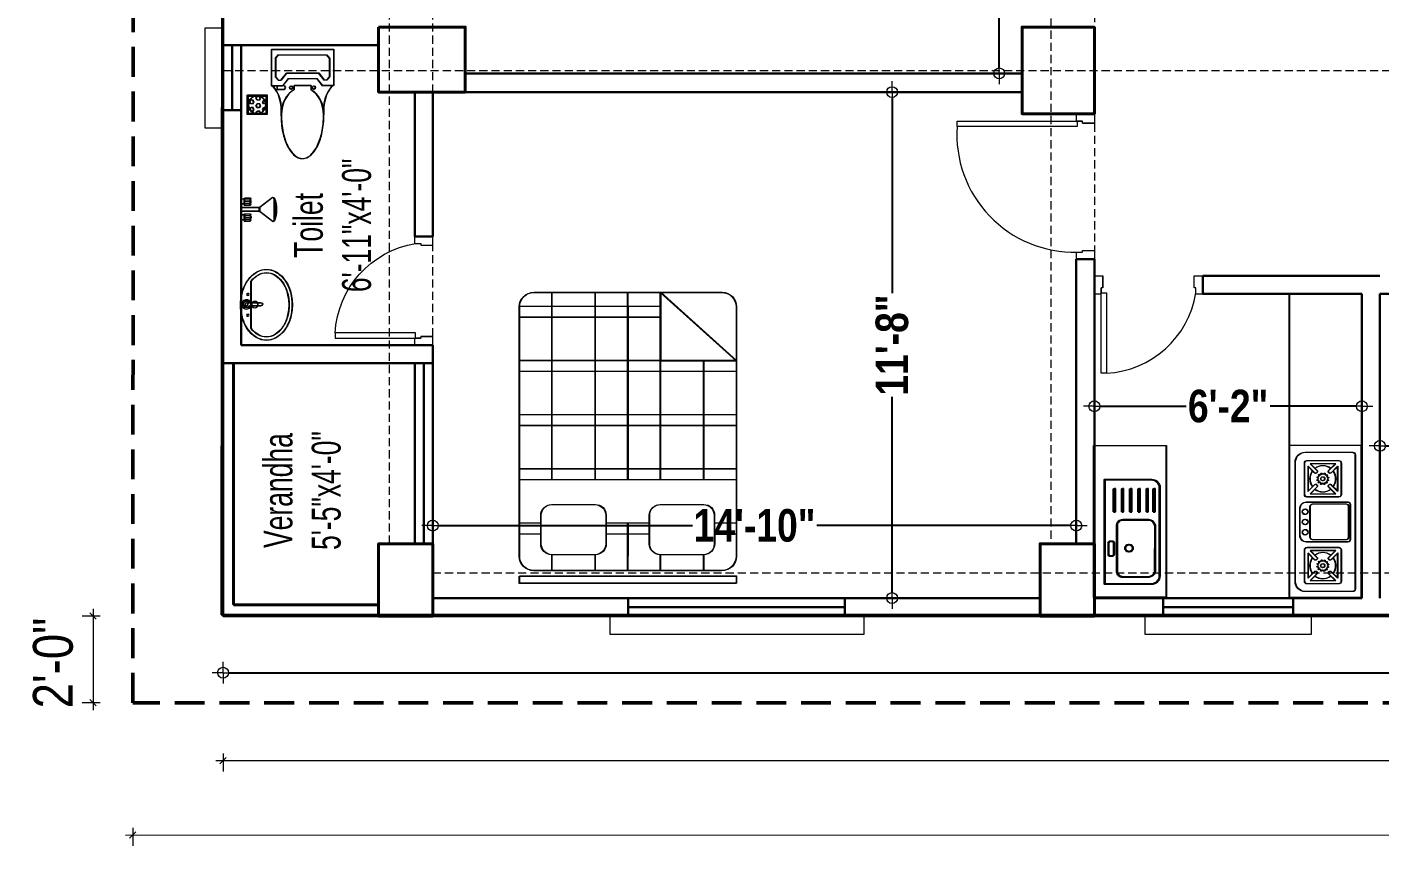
# Model space of a CAD drawing. Header units: inches. Extents: x 64086 to 138972, y -13497 to 16809.
# Drawn here: x 68301.2 to 68675.4, y -4769.5 to -4538.7 of the extents above; entities that cross this region are included whole.
import ezdxf

# ---------------------------------------------------------------- set-up
doc = ezdxf.new("R2010")
doc.units = ezdxf.units.IN
doc.header["$LTSCALE"] = 0.5
doc.header["$MEASUREMENT"] = 0
doc.header["$PDMODE"] = 2
doc.linetypes.add('DASHED', pattern=[0.75, 0.5, -0.25])
doc.layers.get('0').update_dxf_attribs({"lineweight": 13})
for name, color, linetype, lineweight in [('A-TOIL', 6, 'Continuous', 15), ('BEAM 2', 87, 'Continuous', 15), ('Boundary', 6, 'DASHED', 50), ('Column', 1, 'Continuous', 40), ('DIM', 5, 'Continuous', 13), ('DOOR', 30, 'Continuous', 20), ('e-tv+tel', 5, 'Continuous', 25), ('eq1', 113, 'Continuous', 25), ('f2', 94, 'Continuous', 25), ('fur', 42, 'Continuous', 15), ('FURNITUER', 45, 'Continuous', 15), ('P-BASIN1', 6, 'Continuous', 15), ('P-COMMODE', 6, 'Continuous', 15), ('P-FLOOR-DRAIN', 4, 'Continuous', 15), ('P-SHOWER', 7, 'Continuous', 15), ('railing', 30, 'Continuous', 15), ('Raling', 35, 'Continuous', 20), ('TEXT', 7, 'Continuous', 13), ('Text-2', 7, 'Continuous', 18), ('TEXT-IN', 7, 'Continuous', 15), ('WALL', 7, 'Continuous', 30), ('Wall_20', 253, 'Continuous', 20)]:
    doc.layers.add(name, color=color, linetype=linetype, lineweight=lineweight)
doc.layers.add('FURNITURE', color=157, linetype='Continuous')
doc.styles.add('1', font='ARIALN.TTF')
doc.styles.get("Standard").update_dxf_attribs({"font": 'ARIALNB.TTF'})
doc.styles.add('STYLE1', font='ARIALN.TTF', dxfattribs={"width": 0.8})
doc.dimstyles.new('Column Dim', dxfattribs={"dimtxt": 9, "dimasz": 1.5, "dimexe": 13.25, "dimexo": 11, "dimgap": 1, "dimtad": 0, "dimdec": 1, "dimzin": 0, "dimdsep": 46, "dimlunit": 4, "dimtxsty": 'Standard', "dimblk": 'DIM', "dimcen": 0, "dimse1": 1, "dimse2": 1, "dimclrd": 5, "dimclre": 5, "dimclrt": 7, "dimadec": 0, "dimazin": 0, "dimtfac": 1, "dimtdec": 1, "dimtofl": 0, "dimtmove": 2, "dimatfit": 3, "dimldrblk": 'DIM', "dimfxl": 1, "dimtolj": 1, "dimtzin": 0, "dimarcsym": 0})
doc.dimstyles.new('DIM-1-2', dxfattribs={"dimtxt": 8, "dimasz": 1.75, "dimexe": 3, "dimexo": 2, "dimgap": 3, "dimtad": 0, "dimdec": 0, "dimzin": 3, "dimdsep": 46, "dimlunit": 4, "dimtxsty": '1', "dimblk": 'OBLIQUE', "dimcen": 1, "dimdle": 2, "dimclrd": 256, "dimclre": 256, "dimclrt": 256, "dimadec": 0, "dimazin": 0, "dimtfac": 0.75, "dimtdec": 0, "dimtmove": 1, "dimatfit": 3, "dimldrblk": 'OBLIQUE', "dimfxl": 1, "dimtolj": 1, "dimtzin": 0, "dimlwd": -1, "dimlwe": -1, "dimarcsym": 0})
pattern_1 = [(225, (19362.28457, 30685.39488), (-0.0883883476, 0.0883883476), [])]

# ---------------------------------------------------------------- blocks, each defined once
blk = doc.blocks.new('toilet d')
at = {"layer": 'railing'}
for p, q in [((98951.72, -21113.88), (98951.72, -21091.64)), ((98951.72, -21091.64), (98953.15, -21091.64)), ((98953.15, -21091.64), (98953.15, -21113.88)), ((98925.06, -21118.64), (98925.06, -21113.64)), ((98927, -21113.64), (98925.06, -21113.64)), ((98926.96, -21113.88), (98926.96, -21115.31)), ((98926.96, -21113.88), (98926.96, -21115.31)), ((98926.96, -21115.31), (98927.44, -21115.31)), ((98927.44, -21115.31), (98927.44, -21118.64)), ((98927.44, -21115.31), (98927.44, -21118.64)), ((98953.15, -21113.88), (98951.72, -21113.88)), ((98952.68, -21115.31), (98952.68, -21118.64)), ((98952.68, -21118.64), (98952.68, -21115.31)), ((98952.68, -21115.31), (98953.15, -21115.31)), ((98955.06, -21113.64), (98953.15, -21113.64)), ((98953.15, -21113.88), (98953.15, -21115.31)), ((98953.15, -21115.31), (98953.15, -21113.88)), ((98955.06, -21113.64), (98955.06, -21118.64)), ((98927.44, -21118.64), (98925.06, -21118.64)), ((98955.06, -21118.64), (98952.68, -21118.64))]:
    blk.add_line(p, q, dxfattribs=at)
blk.add_arc((98953.17, -21118.15), 26.55, 93.112, 170.7406, dxfattribs=at)
blk = doc.blocks.new('_Oblique')
at = {"color": 0, "linetype": 'ByBlock', "lineweight": -2}
blk.add_line((-0.5, -0.5), (0.5, 0.5), dxfattribs=at)
blk = doc.blocks.new('*D495')
at = {"layer": 'Defpoints', "color": 0, "lineweight": 30, "ltscale": 3, "transparency": 16777216}
for p in [(68330.44, -4725.71), (69674.44, -4725.62), (69674.44, -4762.21)]:
    blk.add_point(p, dxfattribs=at)
at = {"layer": 'TEXT', "ltscale": 3, "transparency": 16777216}
for p, q in [((68328.44, -4762.3), (68980.86, -4762.26)), ((68330.44, -4760.3), (68330.45, -4765.3)), ((69676.44, -4762.21), (69024.03, -4762.25)), ((69674.44, -4760.21), (69674.45, -4765.21))]:
    blk.add_line(p, q, dxfattribs=at)
at = {"layer": 'TEXT', "ltscale": 3, "transparency": 16777216, "xscale": 1.75, "yscale": 1.75, "zscale": 1.75}
for p, rotation in [((68330.44, -4762.3), 180.0039345522628), ((69674.44, -4762.21), 0.003934552262808667)]:
    blk.add_blockref('_Oblique', p, dxfattribs=dict(at, rotation=rotation))
at = {"layer": 'TEXT', "ltscale": 3, "transparency": 16777216, "insert": (69002.44, -4762.26), "char_height": 11, "attachment_point": 5, "rotation": 0.0039, "style": '1'}
blk.add_mtext('\\A1;112\'-0"', dxfattribs=at)
blk = doc.blocks.new('*D496')
at = {"layer": 'Defpoints', "color": 0, "lineweight": 30, "ltscale": 3, "transparency": 16777216}
for p in [(68331.42, -4701.71), (68319.44, -4725.71), (68331.44, -4725.71)]:
    blk.add_point(p, dxfattribs=at)
at = {"layer": 'TEXT', "ltscale": 3, "transparency": 16777216}
for p, q in [((68319.44, -4699.71), (68319.44, -4727.71)), ((68321.44, -4701.71), (68316.44, -4701.71)), ((68321.44, -4725.71), (68316.44, -4725.71))]:
    blk.add_line(p, q, dxfattribs=at)
at = {"layer": 'TEXT', "ltscale": 3, "transparency": 16777216, "xscale": 1.75, "yscale": 1.75, "zscale": 1.75}
for p, rotation in [((68319.44, -4701.71), 90), ((68319.44, -4725.71), 270)]:
    blk.add_blockref('_Oblique', p, dxfattribs=dict(at, rotation=rotation))
at = {"layer": 'TEXT', "ltscale": 3, "transparency": 16777216, "insert": (68308.42, -4714.71), "char_height": 11, "attachment_point": 5, "rotation": 90, "style": '1'}
blk.add_mtext('\\A1;2\'-0"', dxfattribs=at)
blk = doc.blocks.new('*D498')
at = {"layer": 'Defpoints', "color": 0, "lineweight": 30, "ltscale": 3, "transparency": 16777216}
for p in [(69542.42, -4701.71), (68355.42, -4708.71), (69542.42, -4741.71)]:
    blk.add_point(p, dxfattribs=at)
at = {"layer": 'TEXT', "ltscale": 3, "transparency": 16777216}
for p, q in [((68355.42, -4739.71), (68355.42, -4744.71)), ((69542.42, -4739.71), (69542.42, -4744.71)), ((68353.42, -4741.71), (68926.91, -4741.71)), ((69544.42, -4741.71), (68970.93, -4741.71))]:
    blk.add_line(p, q, dxfattribs=at)
at = {"layer": 'TEXT', "ltscale": 3, "transparency": 16777216, "xscale": 1.75, "yscale": 1.75, "zscale": 1.75, "rotation": 180}
blk.add_blockref('_Oblique', (68355.42, -4741.71), dxfattribs=at)
at = {"layer": 'TEXT', "ltscale": 3, "transparency": 16777216, "xscale": 1.75, "yscale": 1.75, "zscale": 1.75}
blk.add_blockref('_Oblique', (69542.42, -4741.71), dxfattribs=at)
at = {"layer": 'TEXT', "ltscale": 3, "transparency": 16777216, "insert": (68948.92, -4741.71), "char_height": 11, "attachment_point": 5, "style": '1'}
blk.add_mtext('\\A1;98\'-11"', dxfattribs=at)
blk = doc.blocks.new('door-3')
at = {"layer": 'railing'}
for p, q in [((98873.42, -21113.88), (98873.42, -21080.69)), ((98873.42, -21080.69), (98874.85, -21080.69)), ((98874.85, -21080.69), (98874.85, -21113.88)), ((98836.75, -21118.64), (98836.75, -21113.64)), ((98838.65, -21113.64), (98836.75, -21113.64)), ((98838.66, -21113.88), (98838.66, -21115.31)), ((98838.66, -21113.88), (98838.66, -21115.31)), ((98838.66, -21115.31), (98839.13, -21115.31)), ((98839.13, -21115.31), (98839.13, -21118.64)), ((98839.13, -21115.31), (98839.13, -21118.64)), ((98874.85, -21113.88), (98873.42, -21113.88)), ((98874.37, -21115.31), (98874.37, -21118.64)), ((98874.37, -21118.64), (98874.37, -21115.31)), ((98874.37, -21115.31), (98874.85, -21115.31)), ((98876.75, -21113.64), (98874.85, -21113.64)), ((98874.85, -21113.88), (98874.85, -21115.31)), ((98874.85, -21115.31), (98874.85, -21113.88)), ((98876.75, -21113.64), (98876.75, -21118.64)), ((98839.13, -21118.64), (98836.75, -21118.64)), ((98876.75, -21118.64), (98874.37, -21118.64))]:
    blk.add_line(p, q, dxfattribs=at)
blk.add_arc((98871.12, -21113.08), 32.47, 85.9343, 181.4162, dxfattribs=at)
blk = doc.blocks.new('DIM')
at = {"layer": 'DIM'}
for q in [(-2, 0), (0, 2), (0, -2), (2, 0)]:
    blk.add_line((0, 0), q, dxfattribs=at)
blk.add_circle((0, 0), 1, dxfattribs=at)
blk = doc.blocks.new('*D502')
at = {"layer": 'Defpoints', "color": 0, "lineweight": 30, "ltscale": 15, "transparency": 16777216}
for p in [(68355.42, -4701.71), (69542.42, -4701.71), (68355.42, -4717.39)]:
    blk.add_point(p, dxfattribs=at)
at = {"layer": 'TEXT-IN', "color": 5, "lineweight": -2, "ltscale": 15, "transparency": 16777216}
for p, q in [((68356.92, -4717.39), (68931.48, -4717.39)), ((69540.92, -4717.39), (68966.35, -4717.39))]:
    blk.add_line(p, q, dxfattribs=at)
at = {"layer": 'TEXT-IN', "color": 5, "lineweight": -2, "ltscale": 15, "transparency": 16777216, "xscale": 1.5, "yscale": 1.5, "zscale": 1.5}
for p, rotation in [((68355.42, -4717.39), 180.0000125812999), ((69542.42, -4717.39), 1.258129992187662e-05)]:
    blk.add_blockref('DIM', p, dxfattribs=dict(at, rotation=rotation))
at = {"layer": 'TEXT-IN', "color": 7, "ltscale": 15, "transparency": 16777216, "insert": (68948.92, -4717.39), "char_height": 9, "attachment_point": 5, "rotation": 0}
blk.add_mtext('\\A1;98\'-11"', dxfattribs=at)
blk = doc.blocks.new('A$C3B0820DD')
at = {"layer": 'A-TOIL'}
for p, q in [((0, 26.47), (0, 17.65)), ((0, 26.47), (15.1, 26.47)), ((15.1, 26.47), (15.1, 17.65)), ((1.03, 24.26), (1.72, 25.14)), ((1.03, 24.26), (1.03, 19.85)), ((1.72, 25.14), (13.38, 25.14)), ((13.38, 25.14), (14.07, 24.26)), ((14.07, 24.26), (14.07, 19.85)), ((1.72, 18.97), (1.03, 19.85)), ((3.69, 20.73), (2.32, 18.97)), ((3.69, 20.73), (11.41, 20.73)), ((11.41, 20.73), (12.78, 18.97)), ((14.07, 19.85), (13.38, 18.97)), ((0, 17.65), (2.74, 17.65)), ((1.37, 17.65), (1.37, 16.76)), ((1.37, 16.76), (3.09, 16.76)), ((1.72, 18.97), (2.32, 18.97)), ((4.12, 19.41), (2.74, 17.65)), ((3.09, 17.65), (2.74, 17.65)), ((4.12, 19.41), (10.98, 19.41)), ((5.49, 17.65), (5.49, 16.65)), ((9.61, 17.65), (5.49, 17.65)), ((9.61, 17.65), (9.61, 16.65)), ((10.98, 19.41), (12.35, 17.65)), ((15.1, 17.65), (12.35, 17.65)), ((13.38, 18.97), (12.78, 18.97))]:
    blk.add_line(p, q, dxfattribs=at)
for centre, major_axis, start_param, end_param in [((-3.71, 11.66), (0, 7.94), 4.576272, 5.566047), ((7.55, 10.59), (0, 6.62), 0.411517, 1.570796), ((3.09, 17.2), (0, 0.441), 3.141593, 6.283185), ((4.8, 17.2), (0, 0.441), 4.712389, 10.995574), ((7.55, 10.59), (0, 6.62), -1.570796, -0.411517), ((10.29, 17.2), (0, 0.441), 4.712389, 10.995574), ((18.81, 11.66), (0, 7.94), 0.717138, 1.706913), ((15.53, 10.59), (0, 16.88), 1.570797, 1.824118), ((-0.44, 10.59), (0, 16.88), 4.459068, 4.712388), ((11.59, 9.28), (0, 11.65), 1.824118, 2.129396), ((3.5, 9.28), (0, 11.65), 4.153789, 4.459067), ((9.11, 7.28), (0, 7.88), 2.129396, 2.556312), ((7.55, 4.25), (0, 4.25), 2.556313, 3.141592), ((7.55, 4.25), (0, 4.25), 3.141593, 3.726873), ((5.99, 7.28), (0, 7.88), 3.726874, 4.153789)]:
    blk.add_ellipse(centre, major_axis=major_axis, ratio=0.777778, start_param=start_param, end_param=end_param, dxfattribs=at)
blk = doc.blocks.new('p-basin11')
at = {"lineweight": 13}
for p, q in [((-0.49, 4.45), (-0.49, 0.85)), ((0.5, 0.86), (0.5, 4.45)), ((-7.44, 1.49), (7.15, 1.49))]:
    blk.add_line(p, q, dxfattribs=at)
for centre, radius in [((-3.35, 0.44), 0.298), ((-0.08, 2.58), 0.99), ((0, 0), 0.495), ((3.06, 0.44), 0.298)]:
    blk.add_circle(centre, radius, dxfattribs=at)
for centre, radius, start, end in [((-1.18, 2.6), 11.33, 106.7647, 126.0274), ((-1.18, 2.6), 10.34, 106.7647, 126.0274), ((-1.18, 2.6), 10.34, 106.7647, 126.0274), ((-0.15, -0.85), 14.92, 90, 106.7647), ((-0.15, -0.85), 13.93, 90, 106.7647), ((-0.15, -0.85), 13.93, 90, 106.7647), ((-0.15, -0.85), 14.92, 73.2353, 90), ((-0.15, -0.85), 13.93, 73.2353, 90), ((-0.15, -0.85), 13.93, 73.2353, 90), ((0.89, 2.6), 10.34, 53.9726, 73.2353), ((0.89, 2.6), 10.34, 53.9726, 73.2353), ((0.89, 2.6), 11.33, 53.9726, 73.2353), ((-5.2, 6.16), 5.84, 150.3366, 180), ((-2.77, 4.78), 8.63, 126.0274, 150.3366), ((-5.2, 6.16), 4.85, 150.3366, 180), ((-5.2, 6.16), 4.85, 150.3366, 180), ((-2.77, 4.78), 7.64, 126.0274, 150.3366), ((-2.77, 4.78), 7.64, 126.0274, 150.3366), ((2.48, 4.78), 7.64, 29.6634, 53.9726), ((2.48, 4.78), 8.63, 29.6634, 53.9726), ((4.9, 6.16), 4.85, 0, 29.6634), ((4.9, 6.16), 4.85, 360, 29.6634), ((4.9, 6.16), 5.84, 0, 29.6634), ((-5.2, 6.16), 5.84, 180, 209.6634), ((-5.2, 6.16), 4.85, 180, 209.6634), ((0, 4.45), 0.495, 0, 180), ((4.9, 6.16), 4.85, 330.3366, 0), ((4.9, 6.16), 5.84, 330.3366, 0), ((-2.77, 7.54), 8.63, 209.6634, 233.9726), ((-2.77, 7.54), 7.64, 209.6634, 232.3), ((-1.18, 9.72), 11.33, 233.9726, 253.2353), ((0, 0), 1.48, 109.6514, 70.3603), ((0, 0), 0.99, 120.3431, 59.7554), ((0.89, 9.72), 11.33, 286.7647, 306.0274), ((2.48, 7.54), 7.64, 307.7, 330.3366), ((2.48, 7.54), 8.63, 306.0274, 330.3366), ((-0.15, 13.16), 14.92, 253.2353, 270), ((-0.15, 13.16), 14.92, 270, 286.7647)]:
    blk.add_arc(centre, radius, start, end, dxfattribs=at)
blk = doc.blocks.new('pp-sh')
at = {"ltscale": 0.01}
h = blk.add_hatch(dxfattribs=at)
h.set_pattern_fill('ANSI31', color=256, style=0)
h.set_pattern_definition(pattern_1)
h.paths.add_polyline_path([(18743.58, 25839.35), (18749.1, 25839.35, 0.199471)])
h = blk.add_hatch(dxfattribs=at)
h.set_pattern_fill('ANSI31', color=256, style=0)
h.set_pattern_definition(pattern_1)
h.paths.add_polyline_path([(18745.89, 25835.65), (18746.8, 25835.65, -0.163612), (18746.84, 25835.78), (18745.84, 25835.78, -0.163612)])
for p, q in [((18743.4, 25839), (18745.84, 25835.78)), ((18749.1, 25839.35), (18743.58, 25839.35)), ((18749.28, 25839), (18746.84, 25835.78)), ((18746.84, 25835.78), (18745.84, 25835.78)), ((18746.8, 25835.65), (18745.89, 25835.65)), ((18745.89, 25835.65), (18745.89, 25831.13)), ((18746.8, 25835.65), (18746.8, 25831.13)), ((18745.28, 25833.51), (18743.51, 25833.51)), ((18743.51, 25832.08), (18743.51, 25833.51)), ((18745.28, 25832.08), (18743.51, 25832.08)), ((18743.8, 25832.04), (18743.8, 25831.13)), ((18743.95, 25832.08), (18743.95, 25833.51)), ((18744.54, 25833.62), (18744.26, 25833.62)), ((18744.26, 25833.59), (18744.26, 25833.62)), ((18744.4, 25833.59), (18744.4, 25833.62)), ((18744.4, 25832.08), (18744.4, 25833.51)), ((18744.54, 25833.59), (18744.54, 25833.62)), ((18744.84, 25832.08), (18744.84, 25833.51)), ((18744.99, 25832.04), (18744.99, 25831.13)), ((18745.28, 25832.08), (18745.28, 25833.51)), ((18747.4, 25832.08), (18747.4, 25833.51)), ((18747.4, 25833.51), (18749.17, 25833.51)), ((18747.4, 25832.08), (18749.17, 25832.08)), ((18747.69, 25832.04), (18747.69, 25831.13)), ((18747.84, 25832.08), (18747.84, 25833.51)), ((18748.15, 25833.59), (18748.15, 25833.62)), ((18748.15, 25833.62), (18748.42, 25833.62)), ((18748.29, 25833.59), (18748.29, 25833.62)), ((18748.29, 25832.08), (18748.29, 25833.51)), ((18748.42, 25833.59), (18748.42, 25833.62)), ((18748.73, 25832.08), (18748.73, 25833.51)), ((18748.88, 25832.04), (18748.88, 25831.13)), ((18749.17, 25832.08), (18749.17, 25833.51)), ((18748.88, 25831.13), (18743.8, 25831.13)), ((18746.8, 25831.13), (18745.89, 25831.13))]:
    blk.add_line(p, q, dxfattribs=at)
for centre, radius, start, end in [((18743.58, 25839.13), 0.222, 90, 216.0286), ((18746.34, 25832.71), 7.19, 67.4384, 112.5616), ((18749.1, 25839.13), 0.222, 323.9714, 90), ((18745.67, 25835.65), 0.222, 0, 37.1678), ((18747.02, 25835.65), 0.222, 142.8322, 180), ((18743.73, 25832.87), 0.68, 70.9882, 109.0118), ((18743.73, 25832.72), 0.68, 250.9882, 289.0118), ((18743.73, 25833.55), 0, 152.3346, 180), ((18744.4, 25832.37), 1.22, 68.7379, 111.2621), ((18744.18, 25832.87), 0.68, 70.9882, 109.0118), ((18744.18, 25832.72), 0.68, 250.9882, 289.0118), ((18744.62, 25832.87), 0.68, 70.9882, 109.0118), ((18744.62, 25832.72), 0.68, 250.9882, 289.0118), ((18745.06, 25832.87), 0.68, 70.9882, 109.0118), ((18745.06, 25832.72), 0.68, 250.9882, 289.0118), ((18747.62, 25832.87), 0.68, 70.9882, 109.0118), ((18747.62, 25832.72), 0.68, 250.9882, 289.0118), ((18748.29, 25832.37), 1.22, 68.7379, 111.2621), ((18748.06, 25832.87), 0.68, 70.9882, 109.0118), ((18748.06, 25832.72), 0.68, 250.9882, 289.0118), ((18748.51, 25832.87), 0.68, 70.9882, 109.0118), ((18748.51, 25832.72), 0.68, 250.9882, 289.0118), ((18748.95, 25832.87), 0.68, 70.9882, 109.0118), ((18748.95, 25832.72), 0.68, 250.9882, 289.0118), ((18748.95, 25833.55), 0, 0, 27.6654)]:
    blk.add_arc(centre, radius, start, end, dxfattribs=at)
blk = doc.blocks.new('*X21')
at = {"color": 0}
for p, q in [((348.86, 2156.4), (349.37, 2156.4)), ((349.22, 2157.49), (349.37, 2157.49)), ((349.37, 2156.4), (349.69, 2156.94)), ((349.69, 2156.94), (349.37, 2157.49)), ((350.31, 2158.03), (350.62, 2158.57)), ((350.62, 2157.49), (350.31, 2158.03)), ((350.31, 2155.86), (350.62, 2156.4)), ((350.62, 2155.32), (350.31, 2155.86)), ((350.62, 2158.57), (351.25, 2158.57)), ((350.62, 2157.49), (351.25, 2157.49)), ((350.62, 2156.4), (351.25, 2156.4)), ((351.56, 2158.03), (351.25, 2158.57)), ((351.25, 2157.49), (351.56, 2158.03)), ((351.56, 2155.86), (351.25, 2156.4)), ((351.25, 2155.32), (351.56, 2155.86)), ((352.19, 2156.94), (352.5, 2157.49)), ((352.5, 2156.4), (352.19, 2156.94)), ((352.5, 2157.49), (353.12, 2157.49)), ((352.5, 2156.4), (353.12, 2156.4)), ((353.12, 2156.4), (353.44, 2156.94)), ((353.44, 2156.94), (353.12, 2157.49)), ((349, 2155.32), (349.37, 2155.32)), ((349.69, 2154.78), (349.37, 2155.32)), ((349.51, 2154.48), (349.69, 2154.78)), ((350.41, 2153.86), (350.62, 2154.24)), ((350.62, 2155.32), (351.25, 2155.32)), ((350.62, 2154.24), (351.25, 2154.24)), ((351.56, 2153.7), (351.25, 2154.24)), ((351.56, 2153.69), (351.56, 2153.7)), ((352.19, 2154.78), (352.5, 2155.32)), ((352.5, 2154.24), (352.19, 2154.78)), ((352.5, 2155.32), (353.12, 2155.32)), ((352.5, 2154.24), (352.92, 2154.24)), ((353.43, 2154.79), (353.12, 2155.32))]:
    blk.add_line(p, q, dxfattribs=at)
blk = doc.blocks.new('P-FLOOR')
at = {"layer": 'P-FLOOR-DRAIN'}
for points in [[(-2.08, 5.48), (-2.08, 0.98), (2.42, 0.98), (2.42, 5.48)], [(-1.85, 5.25), (-1.85, 1.2), (2.2, 1.2), (2.2, 5.25)]]:
    blk.add_lwpolyline(points, close=True, dxfattribs=at)
blk.add_circle((0.17, 3.23), 2.02, dxfattribs=at)
at = {"layer": 'P-FLOOR-DRAIN', "xscale": 0.8, "yscale": 0.8, "zscale": 0.8, "rotation": 270}
blk.add_blockref('*X21', (-1724.74, 284.25), dxfattribs=at)
blk = doc.blocks.new('BURNER')
at = {"layer": 'fur'}
for points in [[(-21, -15), (-21, -0.75, -0.414214), (-20.25, 0), (20.25, 0, -0.414214), (21, -0.75), (21, -15, -0.414214), (18, -18), (-18, -18, -0.414214)], [(-5.9, -2.13), (-5.9, -14.72, 0.414214), (-3.9, -16.72), (3.94, -16.72, 0.414214), (5.94, -14.72), (5.94, -2.13, 0.414214), (5.19, -1.38), (-5.15, -1.38, 0.414214)], [(-5.32, -2.63), (-5.32, -12.88, 0.414214), (-4.57, -13.63), (4.53, -13.63, 0.414214), (5.28, -12.88), (5.28, -2.63, 0.414214), (4.53, -1.88), (-4.57, -1.88, 0.414214)], [(-18.5, -14.47), (-18.5, -4.97, -0.414214), (-17.75, -4.22), (-8.25, -4.22, -0.414214), (-7.5, -4.97), (-7.5, -14.47, -0.414214), (-8.25, -15.22), (-17.75, -15.22, -0.414214)], [(-17.5, -5.93), (-17.5, -13.51), (-15.47, -11.48, -0.414214), (-14.91, -11.48), (-14.76, -11.62, -0.414214), (-14.76, -12.19), (-16.79, -14.22), (-9.21, -14.22), (-11.24, -12.19, -0.414214), (-11.24, -11.62), (-11.1, -11.48, -0.414214), (-10.53, -11.48), (-8.5, -13.51), (-8.5, -5.93), (-10.53, -7.96, -0.414214), (-11.1, -7.96), (-11.24, -7.81, -0.414214), (-11.24, -7.25), (-9.21, -5.22), (-16.79, -5.22), (-14.76, -7.25, -0.414214), (-14.76, -7.81), (-14.91, -7.96, -0.414214), (-15.47, -7.96)], [(-13.5, -8.05, -0.029973), (-13.29, -8, 0.921201), (-12.6, -8.03, -0.029973), (-12.4, -8.09, 0.921201), (-11.8, -8.46, -0.029973), (-11.66, -8.61, 0.921201), (-11.33, -9.22, -0.029973), (-11.29, -9.43, 0.921201), (-11.31, -10.12, -0.029973), (-11.37, -10.32, 0.921201), (-11.74, -10.91, -0.029973), (-11.89, -11.06, 0.921201), (-12.51, -11.39, -0.029973), (-12.71, -11.43, 0.921201), (-13.4, -11.41, -0.029973), (-13.6, -11.35, 0.921201), (-14.2, -10.98, -0.029973), (-14.34, -10.83, 0.921201), (-14.67, -10.21, -0.029973), (-14.71, -10.01, 0.921201), (-14.69, -9.31, -0.029973), (-14.63, -9.11, 0.921201), (-14.26, -8.52, -0.029973), (-14.11, -8.38, 0.921201)], [(7.67, -14.47), (7.67, -4.97, -0.414214), (8.42, -4.22), (17.92, -4.22, -0.414214), (18.67, -4.97), (18.67, -14.47, -0.414214), (17.92, -15.22), (8.42, -15.22, -0.414214)], [(8.67, -5.93), (8.67, -13.51), (10.7, -11.48, -0.414214), (11.26, -11.48), (11.4, -11.62, -0.414214), (11.4, -12.19), (9.37, -14.22), (16.96, -14.22), (14.93, -12.19, -0.414214), (14.93, -11.62), (15.07, -11.48, -0.414214), (15.64, -11.48), (17.67, -13.51), (17.67, -5.93), (15.64, -7.96, -0.414214), (15.07, -7.96), (14.93, -7.81, -0.414214), (14.93, -7.25), (16.96, -5.22), (9.37, -5.22), (11.4, -7.25, -0.414214), (11.4, -7.81), (11.26, -7.96, -0.414214), (10.7, -7.96)], [(12.67, -8.05, -0.029973), (12.87, -8, 0.921201), (13.57, -8.03, -0.029973), (13.77, -8.09, 0.921201), (14.36, -8.46, -0.029973), (14.51, -8.61, 0.921201), (14.83, -9.22, -0.029973), (14.88, -9.43, 0.921201), (14.86, -10.12, -0.029973), (14.8, -10.32, 0.921201), (14.43, -10.91, -0.029973), (14.28, -11.06, 0.921201), (13.66, -11.39, -0.029973), (13.46, -11.43, 0.921201), (12.76, -11.41, -0.029973), (12.56, -11.35, 0.921201), (11.97, -10.98, -0.029973), (11.83, -10.83, 0.921201), (11.5, -10.21, -0.029973), (11.45, -10.01, 0.921201), (11.48, -9.31, -0.029973), (11.54, -9.11, 0.921201), (11.91, -8.52, -0.029973), (12.06, -8.38, 0.921201)]]:
    blk.add_lwpolyline(points, format="xyb", close=True, dxfattribs=at)
for centre, radius in [((-13.01, -9.75), 0.597), ((13.19, -9.75), 0.597), ((-3.07, -15.05), 0.834), ((0.02, -15.05), 0.834), ((3.11, -15.05), 0.834)]:
    blk.add_circle(centre, radius, dxfattribs=at)
for centre, start, end in [((-13, -9.72), 142.3105, 217.6895), ((-13, -9.72), 52.3105, 127.6895), ((-13, -9.72), 322.3105, 37.6895), ((13.17, -9.72), 142.3105, 217.6895), ((13.17, -9.72), 52.3105, 127.6895), ((13.17, -9.72), 322.3105, 37.6895), ((-13, -9.72), 232.3105, 307.6895), ((13.17, -9.72), 232.3105, 307.6895)]:
    blk.add_arc(centre, 3.93, start, end, dxfattribs=at)
blk = doc.blocks.new('RFG')
at = {"layer": 'eq1'}
for p, q in [((58975.63, -1234.82), (58975.16, -1234.82)), ((58978, -1234.82), (58977.52, -1234.82)), ((58980.84, -1234.82), (58980.36, -1234.82)), ((58983.67, -1234.82), (58983.2, -1234.82)), ((58986.51, -1234.82), (58986.04, -1234.82)), ((58989.35, -1234.82), (58988.88, -1234.82)), ((58975.63, -1242.84), (58975.16, -1242.84)), ((58978, -1242.84), (58977.52, -1242.84)), ((58980.84, -1242.84), (58980.36, -1242.84)), ((58983.67, -1242.84), (58983.2, -1242.84)), ((58986.51, -1242.84), (58986.04, -1242.84)), ((58989.35, -1242.84), (58988.88, -1242.84))]:
    blk.add_line(p, q, dxfattribs=at)
for points in [[(58976.37, -1209.78), (58992.47, -1209.78), (58992.45, -1245.97), (58976.37, -1245.97, -0.414214), (58973.53, -1243.14), (58973.53, -1212.62, -0.414214)], [(58988.15, -1221.65), (58988.15, -1230.22, -0.414214), (58986.26, -1232.11), (58977.49, -1232.11, -0.414214), (58975.12, -1229.74), (58975.12, -1214.61, -0.414214), (58977.49, -1212.24), (58986.26, -1212.24, -0.414214), (58988.15, -1214.13)], [(58990.06, -1219.46), (58990.42, -1219.46, -0.414214), (58991.13, -1220.17), (58991.13, -1223.99, -0.414214), (58990.42, -1224.7), (58990.06, -1224.7, -0.414214), (58989.35, -1223.99), (58989.35, -1220.17, -0.414214)]]:
    blk.add_lwpolyline(points, format="xyb", close=True, dxfattribs=at)
for points in [[(58975.16, -1234.82), (58975.16, -1242.84)], [(58975.63, -1234.82), (58975.63, -1242.84)], [(58977.52, -1234.82), (58977.52, -1242.84)], [(58978, -1234.82), (58978, -1242.84)], [(58980.36, -1234.82), (58980.36, -1242.84)], [(58980.84, -1234.82), (58980.84, -1242.84)], [(58983.2, -1234.82), (58983.2, -1242.84)], [(58983.67, -1234.82), (58983.67, -1242.84)], [(58986.04, -1234.82), (58986.04, -1242.84)], [(58986.51, -1234.82), (58986.51, -1242.84)], [(58988.88, -1234.82), (58988.88, -1242.84)], [(58989.35, -1234.82), (58989.35, -1242.84)]]:
    blk.add_lwpolyline(points, dxfattribs=at)
blk.add_circle((58984.09, -1222.25), 1.28, dxfattribs=at)
blk = doc.blocks.new('lilklkl')
at = {"color": 23}
for p, q in [((19201.27, -4998.29), (19141.27, -4998.29)), ((19141.27, -4998.29), (19141.27, -5000.29)), ((19201.27, -5000.29), (19201.27, -4998.29)), ((19141.27, -5000.29), (19201.27, -5000.29)), ((19167.27, -5001.79), (19145.27, -5001.79)), ((19197.27, -5001.79), (19162.27, -5001.79)), ((19171.27, -5001.79), (19171.27, -5014.9)), ((19141.27, -5005.79), (19141.27, -5074.79)), ((19171.27, -5014.9), (19171.27, -5005.79)), ((19201.27, -5074.79), (19201.27, -5005.79)), ((19171.27, -5074.79), (19171.27, -5026.9)), ((19171.27, -5026.9), (19171.27, -5078.79)), ((19145.27, -5078.79), (19175.27, -5078.79)), ((19175.27, -5078.79), (19197.27, -5078.79))]:
    blk.add_line(p, q, dxfattribs=at)
at = {"color": 33}
for p, q in [((19150.27, -5001.79), (19150.27, -5006.19)), ((19162.27, -5001.79), (19162.27, -5006.19)), ((19180.27, -5001.79), (19180.27, -5006.19)), ((19192.27, -5001.79), (19192.27, -5006.19)), ((19147.23, -5011.9), (19141.27, -5011.9)), ((19171.27, -5011.9), (19165.21, -5011.9)), ((19177.23, -5011.9), (19171.27, -5011.9)), ((19201.27, -5011.9), (19195.21, -5011.9)), ((19147.24, -5014.9), (19141.27, -5014.9)), ((19171.27, -5014.9), (19165.2, -5014.9)), ((19177.24, -5014.9), (19171.27, -5014.9)), ((19201.27, -5014.9), (19195.2, -5014.9)), ((19171.27, -5026.9), (19141.27, -5026.9)), ((19150.27, -5026.9), (19150.27, -5078.79)), ((19162.27, -5026.9), (19162.27, -5078.79)), ((19201.27, -5026.9), (19171.27, -5026.9)), ((19180.27, -5026.9), (19180.27, -5078.79)), ((19192.27, -5026.9), (19192.27, -5059.9)), ((19171.27, -5029.9), (19141.27, -5029.9)), ((19201.27, -5029.9), (19171.27, -5029.9)), ((19171.27, -5041.9), (19141.27, -5041.9)), ((19201.27, -5041.9), (19171.27, -5041.9)), ((19171.27, -5044.9), (19141.27, -5044.9)), ((19201.27, -5044.9), (19171.27, -5044.9)), ((19171.27, -5056.9), (19141.27, -5056.9)), ((19201.27, -5056.9), (19171.27, -5056.9)), ((19171.27, -5059.9), (19141.27, -5059.9)), ((19201.27, -5059.9), (19171.27, -5059.9)), ((19171.27, -5071.9), (19141.27, -5071.9)), ((19180.27, -5071.9), (19171.27, -5071.9)), ((19171.27, -5074.9), (19141.27, -5074.9)), ((19180.27, -5074.9), (19171.27, -5074.9))]:
    blk.add_line(p, q, dxfattribs=at)
at = {"color": 40}
for p, q in [((19162.21, -5006.19), (19150.23, -5006.19)), ((19192.21, -5006.19), (19180.23, -5006.19)), ((19147.23, -5009.2), (19147.24, -5017.1)), ((19165.2, -5017.09), (19165.21, -5009.2)), ((19177.23, -5009.2), (19177.24, -5017.1)), ((19195.2, -5017.09), (19195.21, -5009.2)), ((19150.24, -5020.09), (19162.2, -5020.09)), ((19180.24, -5020.09), (19192.2, -5020.09))]:
    blk.add_line(p, q, dxfattribs=at)
at = {"color": 23}
for centre, start, end in [((19145.27, -5005.79), 90, 180), ((19197.27, -5005.79), 0, 90), ((19145.27, -5074.79), 180, 270), ((19197.27, -5074.79), 270, 0)]:
    blk.add_arc(centre, 4, start, end, dxfattribs=at)
at = {"color": 40}
for centre, start, end in [((19150.23, -5009.19), 90, 180.1414), ((19162.21, -5009.19), 359.8975, 90), ((19180.23, -5009.19), 90, 180.1414), ((19192.21, -5009.19), 359.8975, 90), ((19150.24, -5017.09), 180.1414, 270), ((19162.2, -5017.09), 270, 359.8975), ((19180.24, -5017.09), 180.1414, 270), ((19192.2, -5017.09), 270, 359.8975)]:
    blk.add_arc(centre, 3, start, end, dxfattribs=at)
at = {"layer": 'DOOR'}
for p, q in [((19201.27, -5059.9), (19180.27, -5078.79)), ((19180.27, -5078.79), (19180.27, -5059.9)), ((19180.27, -5059.9), (19201.27, -5059.9))]:
    blk.add_line(p, q, dxfattribs=at)
blk = doc.blocks.new('A$C32C23EB6')
at = {"layer": 'fur'}
blk.add_blockref('lilklkl', (-19141.27, 5078.79), dxfattribs=at)
blk = doc.blocks.new('*D510')
at = {"layer": 'Defpoints', "color": 0, "lineweight": 30, "ltscale": 15, "transparency": 16777216}
for p in [(68675.41, -4652.12), (68723.41, -4652.12), (68723.41, -4654.62)]:
    blk.add_point(p, dxfattribs=at)
at = {"layer": 'FURNITUER', "color": 5, "lineweight": -2, "ltscale": 15, "transparency": 16777216}
for p, q in [((68676.91, -4654.62), (68694.63, -4654.62)), ((68721.91, -4654.62), (68704.18, -4654.62))]:
    blk.add_line(p, q, dxfattribs=at)
at = {"layer": 'FURNITUER', "color": 5, "lineweight": -2, "ltscale": 15, "transparency": 16777216, "xscale": 1.5, "yscale": 1.5, "zscale": 1.5, "rotation": 180}
blk.add_blockref('DIM', (68675.41, -4654.62), dxfattribs=at)
at = {"layer": 'FURNITUER', "color": 5, "lineweight": -2, "ltscale": 15, "transparency": 16777216, "xscale": 1.5, "yscale": 1.5, "zscale": 1.5}
blk.add_blockref('DIM', (68723.41, -4654.62), dxfattribs=at)
at = {"layer": 'FURNITUER', "color": 7, "lineweight": 30, "ltscale": 15, "transparency": 16777216, "insert": (68699.41, -4654.62), "char_height": 9, "attachment_point": 5}
blk.add_mtext("\\A1;4'", dxfattribs=at)
blk = doc.blocks.new('*D512')
at = {"layer": 'Defpoints', "color": 0, "lineweight": 30, "ltscale": 15, "transparency": 16777216}
for p in [(68596.42, -4643.64), (68670.41, -4643.64), (68670.41, -4643.64)]:
    blk.add_point(p, dxfattribs=at)
at = {"layer": 'FURNITUER', "color": 5, "lineweight": -2, "ltscale": 15, "transparency": 16777216}
for p, q in [((68597.92, -4643.64), (68621.77, -4643.64)), ((68668.91, -4643.64), (68645.06, -4643.64))]:
    blk.add_line(p, q, dxfattribs=at)
at = {"layer": 'FURNITUER', "color": 5, "lineweight": -2, "ltscale": 15, "transparency": 16777216, "xscale": 1.5, "yscale": 1.5, "zscale": 1.5, "rotation": 180}
blk.add_blockref('DIM', (68596.42, -4643.64), dxfattribs=at)
at = {"layer": 'FURNITUER', "color": 5, "lineweight": -2, "ltscale": 15, "transparency": 16777216, "xscale": 1.5, "yscale": 1.5, "zscale": 1.5}
blk.add_blockref('DIM', (68670.41, -4643.64), dxfattribs=at)
at = {"layer": 'FURNITUER', "color": 7, "lineweight": 30, "ltscale": 15, "transparency": 16777216, "insert": (68633.41, -4643.64), "char_height": 9, "attachment_point": 5}
blk.add_mtext('\\A1;6\'-2"', dxfattribs=at)
blk = doc.blocks.new('*D513')
at = {"layer": 'Defpoints', "color": 0, "lineweight": 30, "ltscale": 15, "transparency": 16777216}
for p in [(68531.86, -4556.71), (68531.86, -4696.71), (68540.47, -4696.71)]:
    blk.add_point(p, dxfattribs=at)
at = {"layer": 'FURNITUER', "color": 5, "lineweight": -2, "ltscale": 15, "transparency": 16777216}
for p, q in [((68540.47, -4558.21), (68540.47, -4612.39)), ((68540.47, -4695.21), (68540.47, -4641.03))]:
    blk.add_line(p, q, dxfattribs=at)
at = {"layer": 'FURNITUER', "color": 5, "lineweight": -2, "ltscale": 15, "transparency": 16777216, "xscale": 1.5, "yscale": 1.5, "zscale": 1.5}
for p, rotation in [((68540.47, -4556.71), 90), ((68540.47, -4696.71), 270)]:
    blk.add_blockref('DIM', p, dxfattribs=dict(at, rotation=rotation))
at = {"layer": 'FURNITUER', "color": 7, "lineweight": 30, "ltscale": 15, "transparency": 16777216, "insert": (68540.47, -4626.71), "char_height": 9, "attachment_point": 5, "rotation": 90}
blk.add_mtext('\\A1;11\'-8"', dxfattribs=at)
blk = doc.blocks.new('*D514')
at = {"layer": 'Defpoints', "color": 0, "lineweight": 30, "ltscale": 15, "transparency": 16777216}
for p in [(68591.42, -4676.67), (68413.42, -4681.71), (68591.42, -4681.71)]:
    blk.add_point(p, dxfattribs=at)
at = {"layer": 'FURNITUER', "color": 5, "lineweight": -2, "ltscale": 15, "transparency": 16777216}
for p, q in [((68414.92, -4676.67), (68485.23, -4676.67)), ((68589.92, -4676.67), (68519.61, -4676.67))]:
    blk.add_line(p, q, dxfattribs=at)
at = {"layer": 'FURNITUER', "color": 5, "lineweight": -2, "ltscale": 15, "transparency": 16777216, "xscale": 1.5, "yscale": 1.5, "zscale": 1.5, "rotation": 180}
blk.add_blockref('DIM', (68413.42, -4676.67), dxfattribs=at)
at = {"layer": 'FURNITUER', "color": 5, "lineweight": -2, "ltscale": 15, "transparency": 16777216, "xscale": 1.5, "yscale": 1.5, "zscale": 1.5}
blk.add_blockref('DIM', (68591.42, -4676.67), dxfattribs=at)
at = {"layer": 'FURNITUER', "color": 7, "lineweight": 30, "ltscale": 15, "transparency": 16777216, "insert": (68502.42, -4676.67), "char_height": 9, "attachment_point": 5}
blk.add_mtext('\\A1;14\'-10"', dxfattribs=at)
blk = doc.blocks.new('*D545')
at = {"layer": 'Defpoints', "color": 0, "lineweight": 30, "ltscale": 15, "transparency": 16777216}
for p in [(68571.81, -4429.02), (68570.09, -4551.54), (68571.81, -4551.54)]:
    blk.add_point(p, dxfattribs=at)
at = {"layer": 'FURNITUER', "color": 5, "lineweight": -2, "ltscale": 15, "transparency": 16777216}
for p, q in [((68570.09, -4430.52), (68570.09, -4473.23)), ((68570.09, -4550.04), (68570.09, -4507.34))]:
    blk.add_line(p, q, dxfattribs=at)
at = {"layer": 'FURNITUER', "color": 5, "lineweight": -2, "ltscale": 15, "transparency": 16777216, "xscale": 1.5, "yscale": 1.5, "zscale": 1.5}
for p, rotation in [((68570.09, -4429.02), 90), ((68570.09, -4551.54), 270)]:
    blk.add_blockref('DIM', p, dxfattribs=dict(at, rotation=rotation))
at = {"layer": 'FURNITUER', "color": 7, "lineweight": 30, "ltscale": 15, "transparency": 16777216, "insert": (68570.09, -4490.28), "char_height": 9, "attachment_point": 5, "rotation": 90}
blk.add_mtext('\\A1;10\'-2{\\H1x;\\S1/2;}"', dxfattribs=at)

msp = doc.modelspace()

# ---------------------------------------------------------------- linework, layer by layer
at = {"layer": 'BEAM 2', "linetype": 'DASHED', "ltscale": 9}
for p, q in [((68584.42, -4161.68), (68584.42, -4681.7)), ((68401.42, -4681.7), (68401.42, -4180.69)), ((68413.42, -4681.7), (68413.42, -4180.69)), ((68596.42, -4180.69), (68596.42, -4600.52)), ((68355.42, -4550.7), (69530.42, -4550.7)), ((68413.42, -4689.7), (68868.41, -4689.7)), ((68413.42, -4701.7), (68868.41, -4701.7))]:
    msp.add_line(p, q, dxfattribs=at)
at = {"layer": 'Boundary'}
msp.add_line((68360.42, -4631.71), (68360.42, -4631.71), dxfattribs=at)
at = {"layer": 'Boundary', "color": 1, "ltscale": 33}
msp.add_lwpolyline([(69530.85, -4120.63), (69674.44, -4725.62), (68330.44, -4725.71), (68330.85, -4121.71), (69530.85, -4120.63)], dxfattribs=at)
at = {"layer": 'Column'}
for points in [[(68398.42, -4538.71), (68398.42, -4556.71), (68422.42, -4556.71), (68422.42, -4538.71)], [(68398.42, -4538.71), (68398.42, -4556.71), (68422.42, -4556.71), (68422.42, -4538.71)], [(68398.42, -4538.71), (68398.42, -4556.71), (68422.42, -4556.71), (68422.42, -4538.71)], [(68596.42, -4538.71), (68576.42, -4538.71), (68576.42, -4562.71), (68596.42, -4562.71)], [(68413.42, -4681.71), (68398.42, -4681.71), (68398.42, -4701.71), (68413.42, -4701.71)], [(68596.42, -4681.71), (68581.42, -4681.71), (68581.42, -4701.71), (68596.42, -4701.71)]]:
    msp.add_lwpolyline(points, close=True, dxfattribs=at)
at = {"layer": 'e-tv+tel', "lineweight": 30}
for p, q in [((68355.43, -4543.71), (68355.42, -4561.71)), ((68357.93, -4543.71), (68357.92, -4561.71)), ((68360.43, -4543.71), (68360.42, -4561.71)), ((68408.42, -4631.71), (68408.42, -4681.71)), ((68410.92, -4631.71), (68410.92, -4681.71)), ((68413.42, -4631.71), (68413.42, -4681.71)), ((68467.42, -4696.71), (68527.42, -4696.71)), ((68467.42, -4699.21), (68527.42, -4699.21)), ((68615.41, -4696.71), (68651.41, -4696.71)), ((68615.41, -4699.21), (68651.41, -4699.21)), ((68467.42, -4701.71), (68527.42, -4701.71)), ((68615.41, -4701.71), (68651.41, -4701.71))]:
    msp.add_line(p, q, dxfattribs=at)
at = {"layer": 'FURNITUER', "lineweight": 30, "ltscale": 15}
msp.add_lwpolyline([(68355.19, -4420.35), (68446.75, -4420.37), (68446.75, -4426.05), (68593.45, -4426.05), (68593.45, -4426.95), (68596.22, -4426.95), (68865.4, -4426.95), (68865.4, -4472.89), (68868.2, -4472.89), (68868, -4701.33), (68355.01, -4701.33), (68355.22, -4420.35)], dxfattribs=at)
at = {"layer": 'Raling'}
for p, q in [((68650.2, -4612.35), (68650.2, -4696.54)), ((68650.35, -4612.32), (68650.35, -4696.5))]:
    msp.add_line(p, q, dxfattribs=at)
at = {"layer": 'Raling', "lineweight": 30}
for p, q in [((68355.22, -4631.54), (68355.22, -4701.54)), ((68355.36, -4631.5), (68355.36, -4701.5)), ((68355.42, -4631.71), (68355.42, -4701.71)), ((68358.22, -4631.54), (68358.22, -4698.54)), ((68358.36, -4631.5), (68358.36, -4698.5)), ((68358.42, -4631.71), (68358.42, -4698.71)), ((68358.22, -4698.54), (68398.22, -4698.54)), ((68358.36, -4698.5), (68398.36, -4698.5)), ((68358.42, -4698.71), (68398.42, -4698.71)), ((68355.22, -4701.54), (68393.22, -4701.54)), ((68355.22, -4701.54), (68398.22, -4701.54)), ((68355.36, -4701.5), (68393.36, -4701.5)), ((68355.36, -4701.5), (68398.36, -4701.5)), ((68355.42, -4701.71), (68393.42, -4701.71)), ((68355.42, -4701.71), (68398.42, -4701.71)), ((68358.22, -4701.53), (68358.22, -4701.54)), ((68358.36, -4701.5), (68358.36, -4701.5)), ((68358.42, -4701.7), (68358.42, -4701.71))]:
    msp.add_line(p, q, dxfattribs=at)
at = {"layer": 'Raling'}
for points in [[(68616.22, -4654.54), (68616.22, -4696.54), (68596.22, -4696.54), (68596.22, -4654.54), (68616.22, -4654.54)], [(68616.36, -4654.5), (68616.36, -4696.5), (68596.36, -4696.5), (68596.36, -4654.5), (68616.36, -4654.5)], [(68650.2, -4654.54), (68650.2, -4696.54), (68670.2, -4696.54), (68670.2, -4654.54), (68650.2, -4654.54)], [(68650.35, -4654.5), (68650.35, -4696.5), (68670.35, -4696.5), (68670.35, -4654.5), (68650.35, -4654.5)]]:
    msp.add_lwpolyline(points, dxfattribs=at)
at = {"layer": 'TEXT-IN'}
msp.add_lwpolyline([(68355.42, -4561.71), (68355.42, -4566.71), (68350.42, -4566.71), (68350.42, -4538.93), (68355.42, -4538.93)], dxfattribs=at)
at = {"layer": 'WALL', "color": 0, "ltscale": 3}
for p, q in [((68355.42, -4543.71), (68355.42, -4538.71)), ((68355.43, -4542.71), (68355.42, -4542.71)), ((68355.43, -4542.71), (68355.42, -4542.71)), ((68360.43, -4543.71), (68355.42, -4543.71)), ((68398.42, -4543.71), (68360.43, -4543.71)), ((68576.22, -4551.54), (68422.22, -4551.54)), ((68408.42, -4556.71), (68408.42, -4596.71)), ((68413.42, -4556.71), (68413.42, -4596.71)), ((68576.42, -4556.71), (68422.42, -4556.71)), ((68360.43, -4561.71), (68355.42, -4561.71)), ((68360.42, -4561.71), (68360.42, -4626.71)), ((68591.42, -4602.9), (68596.42, -4602.9)), ((68591.42, -4602.9), (68591.42, -4681.71)), ((68596.42, -4602.9), (68596.42, -4681.71)), ((68626.42, -4607.52), (68670.41, -4607.52)), ((68626.42, -4612.52), (68626.42, -4607.52)), ((68675.41, -4607.52), (68670.41, -4607.52)), ((68626.42, -4612.52), (68670.41, -4612.52)), ((68670.41, -4696.71), (68670.41, -4612.52)), ((68675.41, -4696.71), (68675.41, -4612.52)), ((68693.41, -4612.52), (68675.41, -4612.52)), ((68408.42, -4626.71), (68360.42, -4626.71)), ((68413.42, -4626.71), (68413.42, -4631.71)), ((68413.42, -4631.71), (68355.42, -4631.71)), ((68413.42, -4696.71), (68467.42, -4696.71)), ((68467.42, -4696.71), (68467.42, -4701.71)), ((68527.42, -4696.71), (68581.42, -4696.71)), ((68527.42, -4696.71), (68527.42, -4701.71)), ((68596.42, -4696.71), (68615.41, -4696.71)), ((68615.41, -4701.71), (68615.41, -4696.71)), ((68651.41, -4696.71), (68670.41, -4696.71)), ((68651.41, -4696.71), (68651.41, -4701.71)), ((68413.42, -4701.71), (68467.42, -4701.7)), ((68527.42, -4701.69), (68581.42, -4701.67)), ((68596.42, -4701.71), (68615.41, -4701.71)), ((68651.41, -4701.71), (68675.41, -4701.71)), ((68670.41, -4701.71), (68675.41, -4701.71))]:
    msp.add_line(p, q, dxfattribs=at)
at = {"layer": 'WALL'}
for p, q in [((68355.42, -4561.71), (68355.42, -4631.71)), ((68408.42, -4596.71), (68413.42, -4596.71)), ((68408.42, -4626.71), (68413.42, -4626.71))]:
    msp.add_line(p, q, dxfattribs=at)
at = {"layer": 'WALL', "lineweight": 30, "ltscale": 15}
msp.add_lwpolyline([(68355.42, -4175.68), (69457.22, -4175.68), (69457.22, -4422.17), (69508.58, -4422.17), (69520.64, -4518.69), (69525.43, -4518.71), (69525.36, -4607.5), (69542.42, -4607.5), (69542.42, -4701.71), (68355.42, -4701.71), (68355.42, -4175.68)], dxfattribs=at)
at = {"layer": 'Wall_20'}
for points in [[(68467.42, -4701.71), (68462.42, -4701.71), (68462.42, -4706.71), (68527.75, -4706.71), (68532.75, -4706.71), (68532.75, -4701.71)], [(68615.41, -4701.71), (68610.41, -4701.71), (68610.41, -4706.71), (68651.51, -4706.71), (68656.51, -4706.71), (68656.51, -4701.71)]]:
    msp.add_lwpolyline(points, dxfattribs=at)

# ---------------------------------------------------------------- block references
at = {"layer": 'f2', "xscale": 0.7999999999884141, "yscale": 0.7999999999884141, "zscale": 0.8, "rotation": 179.9663557260206}
for p in [(115792.61, -5688.44), (115792.76, -5688.41)]:
    msp.add_blockref('RFG', p, dxfattribs=at)
at = {"layer": 'fur', "xscale": 0.9180270000360906, "yscale": 0.9180270000360906, "zscale": 0.9180270000360906, "rotation": 270}
for p in [(68668.47, -4675.67, -703.04), (68668.61, -4675.64, -703.04)]:
    msp.add_blockref('BURNER', p, dxfattribs=at)
at = {"layer": 'FURNITURE', "xscale": -1, "rotation": 180}
for p in [(68437.32, -4612.15), (68437.46, -4612.12)]:
    msp.add_blockref('A$C32C23EB6', p, dxfattribs=at)
at = {"layer": 'P-BASIN1', "xscale": -0.9000000000232831, "yscale": 0.8999999999941792, "zscale": 0.8999999999999773, "rotation": 270}
for p in [(68361.8, -4615.47), (68361.94, -4615.43)]:
    msp.add_blockref('p-basin11', p, dxfattribs=at)
at = {"layer": 'P-COMMODE', "xscale": 1.142307692440227, "yscale": 1.142307692265604, "zscale": 1.142307692307668}
for p in [(68368.69, -4575.12), (68368.83, -4575.09)]:
    msp.add_blockref('A$C3B0820DD', p, dxfattribs=at)
at = {"layer": 'P-FLOOR-DRAIN', "linetype": 'Continuous', "xscale": -1.199999999953434, "yscale": 1.199999999982538, "zscale": 1.200000000000045, "rotation": 270}
for p in [(68360.9, -4560.45), (68361.04, -4560.41)]:
    msp.add_blockref('P-FLOOR', p, dxfattribs=at)
at = {"layer": 'P-SHOWER', "xscale": -1.125, "yscale": 1.125, "zscale": 1.125, "rotation": 270}
for p in [(39300.2, -25678.85), (39300.34, -25678.82)]:
    msp.add_blockref('pp-sh', p, dxfattribs=at)
at = {"layer": 'railing'}
for name, p, rotation in [('door-3', (47477.78, -103439.65), 90), ('toilet d', (167551.48, -25726.16), 180)]:
    msp.add_blockref(name, p, dxfattribs=dict(at, rotation=rotation))
at = {"layer": 'railing', "xscale": -1, "rotation": 90}
msp.add_blockref('toilet d', (47294.78, 94328.35), dxfattribs=at)

# ---------------------------------------------------------------- texts
at = {"layer": 'Text-2', "char_height": 8, "width": 52.7533, "attachment_point": 8, "rotation": 90, "style": 'STYLE1'}
for s, insert in [('Toilet\\P6\'-11"x4\'-0"', (68396.45, -4593.6)), ('Verandha\\P5\'-5"x4\'-0"', (68388.05, -4666.98))]:
    msp.add_mtext(s, dxfattribs=dict(at, insert=insert))

# ---------------------------------------------------------------- dimensions: what is measured, and where the dimension line sits
at = {"layer": 'FURNITUER', "lineweight": 30, "ltscale": 15}
for base, p1, p2, picture, middle in [((68570.09, -4551.54), (68571.81, -4429.02), (68571.81, -4551.54), '*D545', (68570.09, -4490.28)), ((68540.47, -4696.71), (68531.86, -4556.71), (68531.86, -4696.71), '*D513', (68540.47, -4626.71))]:
    dim = msp.add_linear_dim(base=base, p1=p1, p2=p2, angle=90, dimstyle='Column Dim', override={"dimfxl": 4}, dxfattribs=at)
    dim.commit()
    dim.dimension.update_dxf_attribs({"geometry": picture, "text_midpoint": middle})
for base, p1, p2, picture, middle in [((68670.41, -4643.64), (68596.42, -4643.64), (68670.41, -4643.64), '*D512', (68633.41, -4643.64)), ((68723.41, -4654.62), (68675.41, -4652.12), (68723.41, -4652.12), '*D510', (68699.41, -4654.62)), ((68591.42, -4676.67), (68413.42, -4681.71), (68591.42, -4681.71), '*D514', (68502.42, -4676.67))]:
    dim = msp.add_linear_dim(base=base, p1=p1, p2=p2, dimstyle='Column Dim', override={"dimfxl": 4}, dxfattribs=at)
    dim.commit()
    dim.dimension.update_dxf_attribs({"geometry": picture, "text_midpoint": middle})
at = {"layer": 'TEXT', "color": 0, "ltscale": 3}
dim = msp.add_linear_dim(base=(68319.44, -4725.71), p1=(68331.42, -4701.71), p2=(68331.44, -4725.71), angle=90, dimstyle='DIM-1-2', override={"dimtxt": 11, "dimfxl": 2, "dimfxlon": 1}, dxfattribs=at)
dim.commit()
dim.dimension.update_dxf_attribs({"geometry": '*D496', "text_midpoint": (68308.42, -4714.71), "dimtype": 160})
dim = msp.add_linear_dim(base=(69542.42, -4741.71), p1=(68355.42, -4708.71), p2=(69542.42, -4701.71), dimstyle='DIM-1-2', override={"dimtxt": 11, "dimfxl": 2, "dimfxlon": 1}, dxfattribs=at)
dim.commit()
dim.dimension.update_dxf_attribs({"geometry": '*D498', "text_midpoint": (68948.92, -4741.71)})
dim = msp.add_aligned_dim(p1=(68330.44, -4725.71), p2=(69674.44, -4725.62), distance=-36.59, dimstyle='DIM-1-2', override={"dimtxt": 11, "dimfxl": 2, "dimfxlon": 1}, dxfattribs=at)
dim.commit()
dim.dimension.update_dxf_attribs({"geometry": '*D495', "text_midpoint": (69002.44, -4762.26)})
at = {"layer": 'TEXT-IN', "ltscale": 15}
dim = msp.add_aligned_dim(p1=(69542.42, -4701.71), p2=(68355.42, -4701.71), distance=15.68, dimstyle='Column Dim', override={"dimfxl": 4}, dxfattribs=at)
dim.commit()
dim.dimension.update_dxf_attribs({"geometry": '*D502', "text_midpoint": (68948.92, -4717.39)})

doc.saveas('drawing.dxf')
